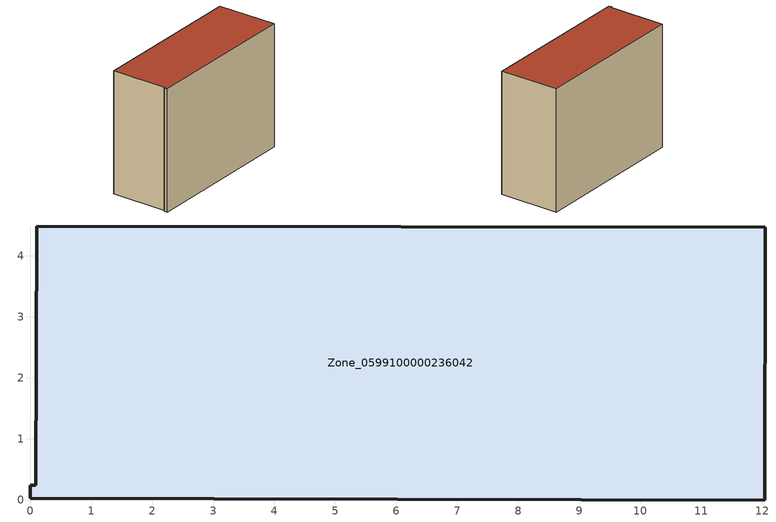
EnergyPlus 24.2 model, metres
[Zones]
Zone_0599100000236042
 floor ground (C_G): 0.11,4.49 12.05,4.47 12.04,0 0,0.03 0,0.24 0.09,0.24 z0
 wall outside (C_F): 12.04,0 12.05,4.47 0.11,4.49 0.09,0.24 0,0.24 0,0.03 12.04,0 z0:9.14
 roof outside (C_R): 12.05,4.47 0.11,4.49 0.09,0.24 0,0.24 0,0.03 12.04,0 z9.14
[BUILDING]
Pand.0599100000236042: North Axis=0; Terrain=City; Loads Convergence Tolerance Value=0.04; Temperature Convergence Tolerance Value=0.4; Solar Distribution=FullExterior; Maximum Number of Warmup Days=25; Minimum Number of Warmup Days=1
[Site:Location]
Rotterdam.The.Hague.AP_ZH_NLD Design_Conditions: Latitude=51.96; Longitude=4.45; Time Zone=1; Elevation=-4.5
[SITE:GROUNDTEMPERATURE:BUILDINGSURFACE]
18, 18, 18, 18, 18, 18, 18, 18, 18, 18, 18, 18
[MATERIAL] Thermal Absorptance=0.9; Solar Absorptance=0.7; Visible Absorptance=0.7
Name | Roughness | Thickness | Conductivity | Density | Specific Heat
G.TI.1992-2005 | MediumSmooth | 0.15 | 0.06 | 540 | 1210
F.TI.1992-2005 | Rough | 0.3 | 0.12 | 1920 | 840
R.TI.1992-2005 | MediumRough | 0.2 | 0.08 | 1500 | 1000
[CONSTRUCTION]
C_G: G.TI.1992-2005
C_F: F.TI.1992-2005
C_R: R.TI.1992-2005
[ZONE]
Zone_0599100000236042: Type=1; Multiplier=1; Ceiling Height=Autocalculate; Volume=Autocalculate; Floor Area=autocalculate; Part of Total Floor Area=Yes
[ZONEINFILTRATION:DESIGNFLOWRATE]
Infil_Zone_0599100000236042: Zone or ZoneList or Space or SpaceList=Zone_0599100000236042; Schedule=AlwaysOn; Design Flow Rate Calculation Method=Flow/Area; Flow Rate per Floor Area=0.0015; Constant Term Coefficient=1; Temperature Term Coefficient=0; Velocity Term Coefficient=0; Velocity Squared Term Coefficient=0
[HVACTEMPLATE:ZONE:IDEALLOADSAIRSYSTEM]
Zone_0599100000236042: Maximum Heating Supply Air Temperature=50; Minimum Cooling Supply Air Temperature=13; Maximum Heating Supply Air Humidity Ratio=0.0156; Minimum Cooling Supply Air Humidity Ratio=0.0077; Heating Limit=NoLimit; Cooling Limit=NoLimit; Dehumidification Control Type=ConstantSensibleHeatRatio; Cooling Sensible Heat Ratio=0.7; Dehumidification Setpoint=60; Humidification Control Type=None; Humidification Setpoint=30; Outdoor Air Method=None; Outdoor Air Flow Rate per Person=0.00944; Outdoor Air Flow Rate per Zone Floor Area=0; Outdoor Air Flow Rate per Zone=0; Demand Controlled Ventilation Type=None; Outdoor Air Economizer Type=NoEconomizer; Heat Recovery Type=None; Sensible Heat Recovery Effectiveness=0.7; Latent Heat Recovery Effectiveness=0.65
[ZONECONTROL:THERMOSTAT]
ThermostatControl_Zone_0599100000236042: Zone or ZoneList=Zone_0599100000236042; Control Type Schedule=DualSetpointControlType; Control 1=Thermostat_Zone_0599100000236042; Temperature Difference Between Cutout And Setpoint=0
[THERMOSTATSETPOINT:DUALSETPOINT]
Thermostat_Zone_0599100000236042: Heating Setpoint Temperature Schedule=HeatingSetpoint_Zone_0599100000236042; Cooling Setpoint Temperature Schedule=CoolingSetpoint_Zone_0599100000236042
[SCHEDULE:COMPACT]
HeatingSetpoint_Zone_0599100000236042: Through: 12/31, For: AllDays, Until: 24:00, 21
CoolingSetpoint_Zone_0599100000236042: Through: 12/31, For: AllDays, Until: 24:00, 24
DualSetpointControlType: Through: 12/31, For: AllDays, Until: 24:00, 4
AlwaysOn: Through: 12/31, For: AllDays, Until: 24:00, 1
